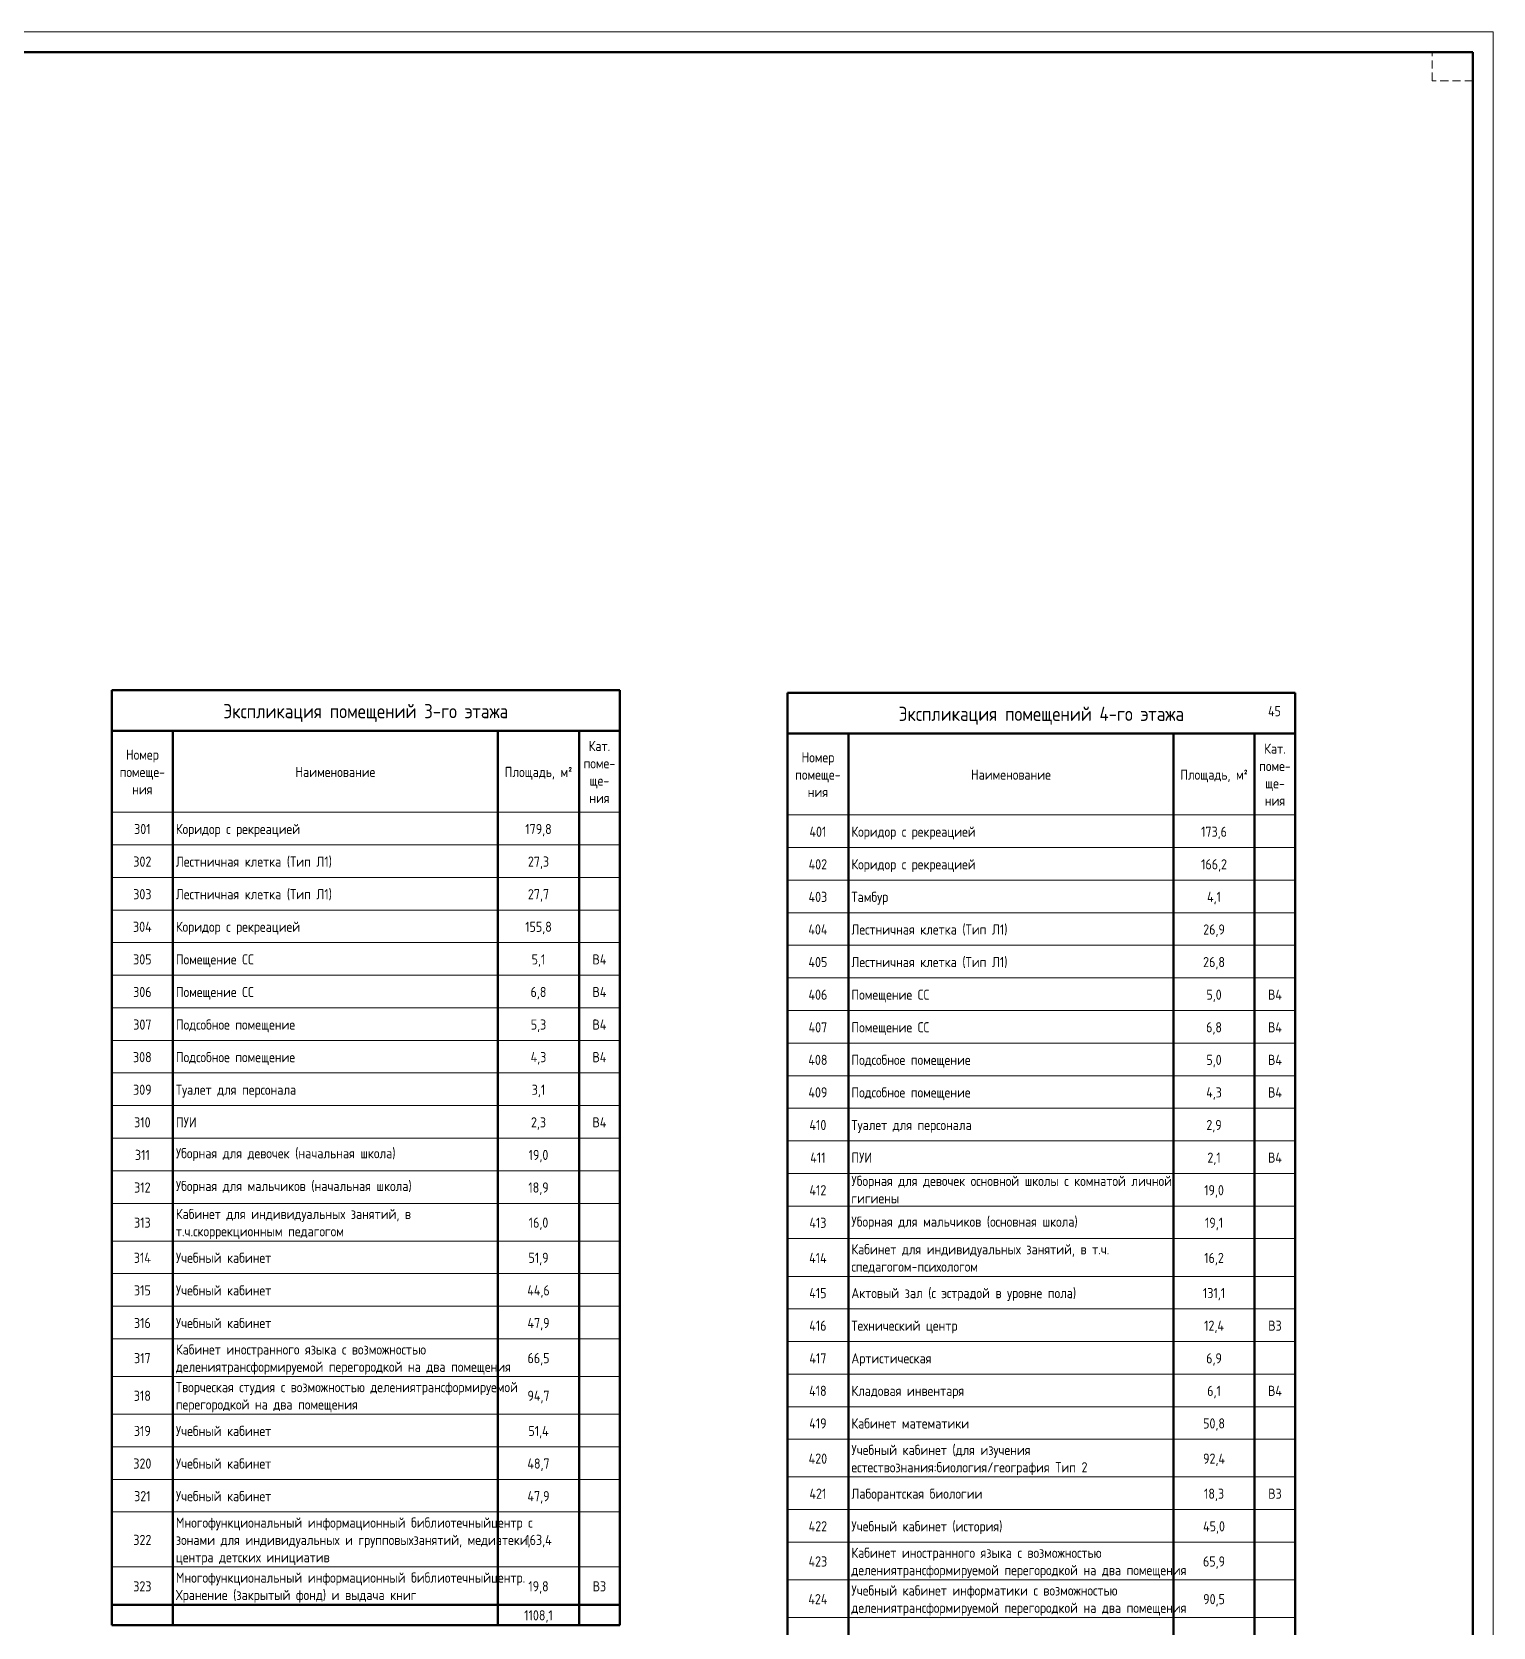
# Paper-space layout 'Лист1-Лист 22' of a CAD drawing. Header units: millimetres. Extents: x -841 to 0, y 0 to 594.
# Drawn here: x -359.6 to 0, y 201.5 to 594 of the extents above; entities that cross this region are included whole.
import ezdxf

# ---------------------------------------------------------------- set-up
doc = ezdxf.new("R2010")
doc.units = ezdxf.units.MM
doc.linetypes.add('ADSK_Штриховая_ш2 п1', pattern=[3, 2, -1])
doc.layers.add('Графика', color=7, linetype='Continuous', lineweight=20)
doc.layers.add('Основная надпись', color=7, linetype='Continuous', lineweight=30)
doc.layers.add('Линии', color=7, linetype='Continuous', lineweight=9, true_color=0x00a600)
doc.styles.add('GOST Common_10', font='GOST_Common.ttf', dxfattribs={"width": 0.9, "height": 2.5})
doc.styles.add('GOST Common_6', font='GOST_Common.ttf', dxfattribs={"width": 0.9, "height": 2.5})
doc.styles.add('GOST Common_9', font='GOST_Common.ttf', dxfattribs={"width": 0.9, "height": 3.5})

# ---------------------------------------------------------------- blocks, each defined once
blk = doc.blocks.new('ADSK_ОсновнаяНадпись_АК и Партнеры - Форма 3-3901144-План потолков 4-го этажа')
at = {"layer": 'Основная надпись', "lineweight": 20}
for p, q in [((-1033, 445.5), (-192, 445.5)), ((-192, 445.5), (-192, -148.5))]:
    blk.add_line(p, q, dxfattribs=at)
at = {"layer": 'Основная надпись', "lineweight": 50}
for p, q in [((-197, 440.5), (-1013, 440.5)), ((-197, -143.5), (-197, 440.5))]:
    blk.add_line(p, q, dxfattribs=at)
at = {"layer": 'Основная надпись', "linetype": 'ADSK_Штриховая_ш2 п1', "lineweight": 20}
for p, q in [((-207, 433.5), (-207, 440.5)), ((-197, 433.5), (-207, 433.5))]:
    blk.add_line(p, q, dxfattribs=at)

psp = doc.layouts.new('Лист1-Лист 22')

# ---------------------------------------------------------------- linework, layer by layer
at = {"layer": 'Линии', "color": 7, "lineweight": 50}
for p, q in [((-339.96, 432.05), (-339.96, 422.05)), ((-214.95, 432.05), (-339.96, 432.05)), ((-214.95, 422.05), (-214.95, 432.05)), ((-173.69, 431.39), (-173.69, 421.39)), ((-48.68, 431.39), (-173.69, 431.39)), ((-48.68, 421.39), (-48.68, 431.39)), ((-339.96, 422.05), (-339.96, 202.04)), ((-339.96, 422.05), (-214.95, 422.05)), ((-324.96, 422.05), (-324.96, 402.01)), ((-244.96, 422.05), (-244.96, 402.01)), ((-224.96, 422.05), (-224.96, 402.01)), ((-214.96, 422.05), (-214.96, 402.01)), ((-214.95, 422.05), (-214.95, 202.04)), ((-173.69, 421.39), (-173.69, 182.84)), ((-173.69, 421.39), (-48.68, 421.39)), ((-158.69, 421.39), (-158.69, 401.35)), ((-78.69, 421.39), (-78.69, 401.35)), ((-58.69, 421.39), (-58.69, 401.35)), ((-48.69, 421.39), (-48.69, 401.35)), ((-48.68, 421.39), (-48.68, 182.84)), ((-324.96, 402.01), (-324.96, 393.99)), ((-244.96, 402.01), (-244.96, 393.99)), ((-224.96, 402.01), (-224.96, 393.99)), ((-214.96, 402.01), (-214.96, 393.99)), ((-158.69, 401.35), (-158.69, 393.33)), ((-78.69, 401.35), (-78.69, 393.33)), ((-58.69, 401.35), (-58.69, 393.33)), ((-48.69, 401.35), (-48.69, 393.33)), ((-324.96, 393.99), (-324.96, 385.97)), ((-244.96, 393.99), (-244.96, 385.97)), ((-224.96, 393.99), (-224.96, 385.97)), ((-214.96, 393.99), (-214.96, 385.97)), ((-158.69, 393.33), (-158.69, 385.31)), ((-78.69, 393.33), (-78.69, 385.31)), ((-58.69, 393.33), (-58.69, 385.31)), ((-48.69, 393.33), (-48.69, 385.31)), ((-324.96, 385.97), (-324.96, 377.95)), ((-244.96, 385.97), (-244.96, 377.95)), ((-224.96, 385.97), (-224.96, 377.95)), ((-214.96, 385.97), (-214.96, 377.95)), ((-158.69, 385.31), (-158.69, 377.29)), ((-78.69, 385.31), (-78.69, 377.29)), ((-58.69, 385.31), (-58.69, 377.29)), ((-48.69, 385.31), (-48.69, 377.29)), ((-324.96, 377.95), (-324.96, 369.93)), ((-244.96, 377.95), (-244.96, 369.93)), ((-224.96, 377.95), (-224.96, 369.93)), ((-214.96, 377.95), (-214.96, 369.93)), ((-158.69, 377.29), (-158.69, 369.27)), ((-78.69, 377.29), (-78.69, 369.27)), ((-58.69, 377.29), (-58.69, 369.27)), ((-48.69, 377.29), (-48.69, 369.27)), ((-324.96, 369.93), (-324.96, 361.92)), ((-244.96, 369.93), (-244.96, 361.92)), ((-224.96, 369.93), (-224.96, 361.92)), ((-214.96, 369.93), (-214.96, 361.92)), ((-158.69, 369.27), (-158.69, 361.25)), ((-78.69, 369.27), (-78.69, 361.25)), ((-58.69, 369.27), (-58.69, 361.25)), ((-48.69, 369.27), (-48.69, 361.25)), ((-324.96, 361.92), (-324.96, 353.9)), ((-244.96, 361.92), (-244.96, 353.9)), ((-224.96, 361.92), (-224.96, 353.9)), ((-214.96, 361.92), (-214.96, 353.9)), ((-158.69, 361.25), (-158.69, 353.24)), ((-78.69, 361.25), (-78.69, 353.24)), ((-58.69, 361.25), (-58.69, 353.24)), ((-48.69, 361.25), (-48.69, 353.24)), ((-324.96, 353.9), (-324.96, 345.88)), ((-244.96, 353.9), (-244.96, 345.88)), ((-224.96, 353.9), (-224.96, 345.88)), ((-214.96, 353.9), (-214.96, 345.88)), ((-158.69, 353.24), (-158.69, 345.22)), ((-78.69, 353.24), (-78.69, 345.22)), ((-58.69, 353.24), (-58.69, 345.22)), ((-48.69, 353.24), (-48.69, 345.22)), ((-324.96, 345.88), (-324.96, 337.86)), ((-244.96, 345.88), (-244.96, 337.86)), ((-224.96, 345.88), (-224.96, 337.86)), ((-214.96, 345.88), (-214.96, 337.86)), ((-158.69, 345.22), (-158.69, 337.2)), ((-78.69, 345.22), (-78.69, 337.2)), ((-58.69, 345.22), (-58.69, 337.2)), ((-48.69, 345.22), (-48.69, 337.2)), ((-324.96, 337.86), (-324.96, 329.84)), ((-244.96, 337.86), (-244.96, 329.84)), ((-224.96, 337.86), (-224.96, 329.84)), ((-214.96, 337.86), (-214.96, 329.84)), ((-158.69, 337.2), (-158.69, 329.18)), ((-78.69, 337.2), (-78.69, 329.18)), ((-58.69, 337.2), (-58.69, 329.18)), ((-48.69, 337.2), (-48.69, 329.18)), ((-324.96, 329.84), (-324.96, 321.82)), ((-244.96, 329.84), (-244.96, 321.82)), ((-224.96, 329.84), (-224.96, 321.82)), ((-214.96, 329.84), (-214.96, 321.82)), ((-158.69, 329.18), (-158.69, 321.16)), ((-78.69, 329.18), (-78.69, 321.16)), ((-58.69, 329.18), (-58.69, 321.16)), ((-48.69, 329.18), (-48.69, 321.16)), ((-324.96, 321.82), (-324.96, 313.8)), ((-244.96, 321.82), (-244.96, 313.8)), ((-224.96, 321.82), (-224.96, 313.8)), ((-214.96, 321.82), (-214.96, 313.8)), ((-158.69, 321.16), (-158.69, 313.14)), ((-78.69, 321.16), (-78.69, 313.14)), ((-58.69, 321.16), (-58.69, 313.14)), ((-48.69, 321.16), (-48.69, 313.14)), ((-324.96, 313.8), (-324.96, 305.79)), ((-244.96, 313.8), (-244.96, 305.79)), ((-224.96, 313.8), (-224.96, 305.79)), ((-214.96, 313.8), (-214.96, 305.79)), ((-158.69, 313.14), (-158.69, 305.13)), ((-78.69, 313.14), (-78.69, 305.13)), ((-58.69, 313.14), (-58.69, 305.13)), ((-48.69, 313.14), (-48.69, 305.13)), ((-324.96, 305.79), (-324.96, 296.51)), ((-244.96, 305.79), (-244.96, 296.51)), ((-224.96, 305.79), (-224.96, 296.51)), ((-214.96, 305.79), (-214.96, 296.51)), ((-158.69, 305.13), (-158.69, 297.11)), ((-78.69, 305.13), (-78.69, 297.11)), ((-58.69, 305.13), (-58.69, 297.11)), ((-48.69, 305.13), (-48.69, 297.11)), ((-324.96, 296.51), (-324.96, 288.5)), ((-244.96, 296.51), (-244.96, 288.5)), ((-224.96, 296.51), (-224.96, 288.5)), ((-214.96, 296.51), (-214.96, 288.5)), ((-158.69, 297.11), (-158.69, 287.83)), ((-78.69, 297.11), (-78.69, 287.83)), ((-58.69, 297.11), (-58.69, 287.83)), ((-48.69, 297.11), (-48.69, 287.83)), ((-324.96, 288.5), (-324.96, 280.48)), ((-244.96, 288.5), (-244.96, 280.48)), ((-224.96, 288.5), (-224.96, 280.48)), ((-214.96, 288.5), (-214.96, 280.48)), ((-158.69, 287.83), (-158.69, 279.82)), ((-78.69, 287.83), (-78.69, 279.82)), ((-58.69, 287.83), (-58.69, 279.82)), ((-48.69, 287.83), (-48.69, 279.82)), ((-324.96, 280.48), (-324.96, 272.46)), ((-244.96, 280.48), (-244.96, 272.46)), ((-224.96, 280.48), (-224.96, 272.46)), ((-214.96, 280.48), (-214.96, 272.46)), ((-158.69, 279.82), (-158.69, 271.8)), ((-78.69, 279.82), (-78.69, 271.8)), ((-58.69, 279.82), (-58.69, 271.8)), ((-48.69, 279.82), (-48.69, 271.8)), ((-324.96, 272.46), (-324.96, 263.19)), ((-244.96, 272.46), (-244.96, 263.19)), ((-224.96, 272.46), (-224.96, 263.19)), ((-214.96, 272.46), (-214.96, 263.19)), ((-158.69, 271.8), (-158.69, 263.78)), ((-78.69, 271.8), (-78.69, 263.78)), ((-58.69, 271.8), (-58.69, 263.78)), ((-48.69, 271.8), (-48.69, 263.78)), ((-324.96, 263.19), (-324.96, 253.91)), ((-244.96, 263.19), (-244.96, 253.91)), ((-224.96, 263.19), (-224.96, 253.91)), ((-214.96, 263.19), (-214.96, 253.91)), ((-158.69, 263.78), (-158.69, 255.76)), ((-78.69, 263.78), (-78.69, 255.76)), ((-58.69, 263.78), (-58.69, 255.76)), ((-48.69, 263.78), (-48.69, 255.76)), ((-158.69, 255.76), (-158.69, 247.74)), ((-78.69, 255.76), (-78.69, 247.74)), ((-58.69, 255.76), (-58.69, 247.74)), ((-48.69, 255.76), (-48.69, 247.74)), ((-324.96, 253.91), (-324.96, 245.89)), ((-244.96, 253.91), (-244.96, 245.89)), ((-224.96, 253.91), (-224.96, 245.89)), ((-214.96, 253.91), (-214.96, 245.89)), ((-158.69, 247.74), (-158.69, 238.47)), ((-78.69, 247.74), (-78.69, 238.47)), ((-58.69, 247.74), (-58.69, 238.47)), ((-48.69, 247.74), (-48.69, 238.47)), ((-324.96, 245.89), (-324.96, 237.88)), ((-244.96, 245.89), (-244.96, 237.88)), ((-224.96, 245.89), (-224.96, 237.88)), ((-214.96, 245.89), (-214.96, 237.88)), ((-324.96, 237.88), (-324.96, 229.86)), ((-244.96, 237.88), (-244.96, 229.86)), ((-224.96, 237.88), (-224.96, 229.86)), ((-214.96, 237.88), (-214.96, 229.86)), ((-158.69, 238.47), (-158.69, 230.45)), ((-78.69, 238.47), (-78.69, 230.45)), ((-58.69, 238.47), (-58.69, 230.45)), ((-48.69, 238.47), (-48.69, 230.45)), ((-324.96, 229.86), (-324.96, 216.32)), ((-244.96, 229.86), (-244.96, 216.32)), ((-224.96, 229.86), (-224.96, 216.32)), ((-214.96, 229.86), (-214.96, 216.32)), ((-158.69, 230.45), (-158.69, 222.43)), ((-78.69, 230.45), (-78.69, 222.43)), ((-58.69, 230.45), (-58.69, 222.43)), ((-48.69, 230.45), (-48.69, 222.43)), ((-158.69, 222.43), (-158.69, 213.16)), ((-78.69, 222.43), (-78.69, 213.16)), ((-58.69, 222.43), (-58.69, 213.16)), ((-48.69, 222.43), (-48.69, 213.16)), ((-324.96, 216.32), (-324.96, 207.05)), ((-244.96, 216.32), (-244.96, 207.05)), ((-224.96, 216.32), (-224.96, 207.05)), ((-214.96, 216.32), (-214.96, 207.05)), ((-158.69, 213.16), (-158.69, 203.89)), ((-78.69, 213.16), (-78.69, 203.89)), ((-58.69, 213.16), (-58.69, 203.89)), ((-48.69, 213.16), (-48.69, 203.89)), ((-324.96, 207.05), (-339.96, 207.05)), ((-244.96, 207.05), (-324.96, 207.05)), ((-324.96, 207.05), (-324.96, 202.04)), ((-224.96, 207.05), (-244.96, 207.05)), ((-244.96, 207.05), (-244.96, 202.04)), ((-214.96, 207.05), (-224.96, 207.05)), ((-224.96, 207.05), (-224.96, 202.04)), ((-214.96, 207.05), (-214.96, 202.04)), ((-214.95, 202.04), (-339.96, 202.04)), ((-158.69, 203.89), (-158.69, 195.87)), ((-78.69, 203.89), (-78.69, 195.87)), ((-58.69, 203.89), (-58.69, 195.87)), ((-48.69, 203.89), (-48.69, 195.87))]:
    psp.add_line(p, q, dxfattribs=at)
at = {"layer": 'Линии', "color": 7, "lineweight": 20}
for p, q in [((-324.96, 402.01), (-339.96, 402.01)), ((-244.96, 402.01), (-324.96, 402.01)), ((-224.96, 402.01), (-244.96, 402.01)), ((-214.96, 402.01), (-224.96, 402.01)), ((-158.69, 401.35), (-173.69, 401.35)), ((-78.69, 401.35), (-158.69, 401.35)), ((-58.69, 401.35), (-78.69, 401.35)), ((-48.69, 401.35), (-58.69, 401.35)), ((-324.96, 393.99), (-339.96, 393.99)), ((-244.96, 393.99), (-324.96, 393.99)), ((-224.96, 393.99), (-244.96, 393.99)), ((-214.96, 393.99), (-224.96, 393.99)), ((-158.69, 393.33), (-173.69, 393.33)), ((-78.69, 393.33), (-158.69, 393.33)), ((-58.69, 393.33), (-78.69, 393.33)), ((-48.69, 393.33), (-58.69, 393.33)), ((-324.96, 385.97), (-339.96, 385.97)), ((-244.96, 385.97), (-324.96, 385.97)), ((-224.96, 385.97), (-244.96, 385.97)), ((-214.96, 385.97), (-224.96, 385.97)), ((-158.69, 385.31), (-173.69, 385.31)), ((-78.69, 385.31), (-158.69, 385.31)), ((-58.69, 385.31), (-78.69, 385.31)), ((-48.69, 385.31), (-58.69, 385.31)), ((-324.96, 377.95), (-339.96, 377.95)), ((-244.96, 377.95), (-324.96, 377.95)), ((-224.96, 377.95), (-244.96, 377.95)), ((-214.96, 377.95), (-224.96, 377.95)), ((-158.69, 377.29), (-173.69, 377.29)), ((-78.69, 377.29), (-158.69, 377.29)), ((-58.69, 377.29), (-78.69, 377.29)), ((-48.69, 377.29), (-58.69, 377.29)), ((-324.96, 369.93), (-339.96, 369.93)), ((-244.96, 369.93), (-324.96, 369.93)), ((-224.96, 369.93), (-244.96, 369.93)), ((-214.96, 369.93), (-224.96, 369.93)), ((-158.69, 369.27), (-173.69, 369.27)), ((-78.69, 369.27), (-158.69, 369.27)), ((-58.69, 369.27), (-78.69, 369.27)), ((-48.69, 369.27), (-58.69, 369.27)), ((-324.96, 361.92), (-339.96, 361.92)), ((-244.96, 361.92), (-324.96, 361.92)), ((-224.96, 361.92), (-244.96, 361.92)), ((-214.96, 361.92), (-224.96, 361.92)), ((-158.69, 361.25), (-173.69, 361.25)), ((-78.69, 361.25), (-158.69, 361.25)), ((-58.69, 361.25), (-78.69, 361.25)), ((-48.69, 361.25), (-58.69, 361.25)), ((-324.96, 353.9), (-339.96, 353.9)), ((-244.96, 353.9), (-324.96, 353.9)), ((-224.96, 353.9), (-244.96, 353.9)), ((-214.96, 353.9), (-224.96, 353.9)), ((-158.69, 353.24), (-173.69, 353.24)), ((-78.69, 353.24), (-158.69, 353.24)), ((-58.69, 353.24), (-78.69, 353.24)), ((-48.69, 353.24), (-58.69, 353.24)), ((-324.96, 345.88), (-339.96, 345.88)), ((-244.96, 345.88), (-324.96, 345.88)), ((-224.96, 345.88), (-244.96, 345.88)), ((-214.96, 345.88), (-224.96, 345.88)), ((-158.69, 345.22), (-173.69, 345.22)), ((-78.69, 345.22), (-158.69, 345.22)), ((-58.69, 345.22), (-78.69, 345.22)), ((-48.69, 345.22), (-58.69, 345.22)), ((-324.96, 337.86), (-339.96, 337.86)), ((-244.96, 337.86), (-324.96, 337.86)), ((-224.96, 337.86), (-244.96, 337.86)), ((-214.96, 337.86), (-224.96, 337.86)), ((-158.69, 337.2), (-173.69, 337.2)), ((-78.69, 337.2), (-158.69, 337.2)), ((-58.69, 337.2), (-78.69, 337.2)), ((-48.69, 337.2), (-58.69, 337.2)), ((-324.96, 329.84), (-339.96, 329.84)), ((-244.96, 329.84), (-324.96, 329.84)), ((-224.96, 329.84), (-244.96, 329.84)), ((-214.96, 329.84), (-224.96, 329.84)), ((-158.69, 329.18), (-173.69, 329.18)), ((-78.69, 329.18), (-158.69, 329.18)), ((-58.69, 329.18), (-78.69, 329.18)), ((-48.69, 329.18), (-58.69, 329.18)), ((-324.96, 321.82), (-339.96, 321.82)), ((-244.96, 321.82), (-324.96, 321.82)), ((-224.96, 321.82), (-244.96, 321.82)), ((-214.96, 321.82), (-224.96, 321.82)), ((-158.69, 321.16), (-173.69, 321.16)), ((-78.69, 321.16), (-158.69, 321.16)), ((-58.69, 321.16), (-78.69, 321.16)), ((-48.69, 321.16), (-58.69, 321.16)), ((-324.96, 313.8), (-339.96, 313.8)), ((-244.96, 313.8), (-324.96, 313.8)), ((-224.96, 313.8), (-244.96, 313.8)), ((-214.96, 313.8), (-224.96, 313.8)), ((-158.69, 313.14), (-173.69, 313.14)), ((-78.69, 313.14), (-158.69, 313.14)), ((-58.69, 313.14), (-78.69, 313.14)), ((-48.69, 313.14), (-58.69, 313.14)), ((-324.96, 305.79), (-339.96, 305.79)), ((-244.96, 305.79), (-324.96, 305.79)), ((-224.96, 305.79), (-244.96, 305.79)), ((-214.96, 305.79), (-224.96, 305.79)), ((-158.69, 305.13), (-173.69, 305.13)), ((-78.69, 305.13), (-158.69, 305.13)), ((-58.69, 305.13), (-78.69, 305.13)), ((-48.69, 305.13), (-58.69, 305.13)), ((-324.96, 296.51), (-339.96, 296.51)), ((-244.96, 296.51), (-324.96, 296.51)), ((-224.96, 296.51), (-244.96, 296.51)), ((-214.96, 296.51), (-224.96, 296.51)), ((-158.69, 297.11), (-173.69, 297.11)), ((-78.69, 297.11), (-158.69, 297.11)), ((-58.69, 297.11), (-78.69, 297.11)), ((-48.69, 297.11), (-58.69, 297.11)), ((-324.96, 288.5), (-339.96, 288.5)), ((-244.96, 288.5), (-324.96, 288.5)), ((-224.96, 288.5), (-244.96, 288.5)), ((-214.96, 288.5), (-224.96, 288.5)), ((-158.69, 287.83), (-173.69, 287.83)), ((-78.69, 287.83), (-158.69, 287.83)), ((-58.69, 287.83), (-78.69, 287.83)), ((-48.69, 287.83), (-58.69, 287.83)), ((-324.96, 280.48), (-339.96, 280.48)), ((-244.96, 280.48), (-324.96, 280.48)), ((-224.96, 280.48), (-244.96, 280.48)), ((-214.96, 280.48), (-224.96, 280.48)), ((-158.69, 279.82), (-173.69, 279.82)), ((-78.69, 279.82), (-158.69, 279.82)), ((-58.69, 279.82), (-78.69, 279.82)), ((-48.69, 279.82), (-58.69, 279.82)), ((-324.96, 272.46), (-339.96, 272.46)), ((-244.96, 272.46), (-324.96, 272.46)), ((-224.96, 272.46), (-244.96, 272.46)), ((-214.96, 272.46), (-224.96, 272.46)), ((-158.69, 271.8), (-173.69, 271.8)), ((-78.69, 271.8), (-158.69, 271.8)), ((-58.69, 271.8), (-78.69, 271.8)), ((-48.69, 271.8), (-58.69, 271.8)), ((-324.96, 263.19), (-339.96, 263.19)), ((-244.96, 263.19), (-324.96, 263.19)), ((-224.96, 263.19), (-244.96, 263.19)), ((-214.96, 263.19), (-224.96, 263.19)), ((-158.69, 263.78), (-173.69, 263.78)), ((-78.69, 263.78), (-158.69, 263.78)), ((-58.69, 263.78), (-78.69, 263.78)), ((-48.69, 263.78), (-58.69, 263.78)), ((-158.69, 255.76), (-173.69, 255.76)), ((-78.69, 255.76), (-158.69, 255.76)), ((-58.69, 255.76), (-78.69, 255.76)), ((-48.69, 255.76), (-58.69, 255.76)), ((-324.96, 253.91), (-339.96, 253.91)), ((-244.96, 253.91), (-324.96, 253.91)), ((-224.96, 253.91), (-244.96, 253.91)), ((-214.96, 253.91), (-224.96, 253.91)), ((-158.69, 247.74), (-173.69, 247.74)), ((-78.69, 247.74), (-158.69, 247.74)), ((-58.69, 247.74), (-78.69, 247.74)), ((-48.69, 247.74), (-58.69, 247.74)), ((-324.96, 245.89), (-339.96, 245.89)), ((-244.96, 245.89), (-324.96, 245.89)), ((-224.96, 245.89), (-244.96, 245.89)), ((-214.96, 245.89), (-224.96, 245.89)), ((-324.96, 237.88), (-339.96, 237.88)), ((-244.96, 237.88), (-324.96, 237.88)), ((-224.96, 237.88), (-244.96, 237.88)), ((-214.96, 237.88), (-224.96, 237.88)), ((-158.69, 238.47), (-173.69, 238.47)), ((-78.69, 238.47), (-158.69, 238.47)), ((-58.69, 238.47), (-78.69, 238.47)), ((-48.69, 238.47), (-58.69, 238.47)), ((-324.96, 229.86), (-339.96, 229.86)), ((-244.96, 229.86), (-324.96, 229.86)), ((-224.96, 229.86), (-244.96, 229.86)), ((-214.96, 229.86), (-224.96, 229.86)), ((-158.69, 230.45), (-173.69, 230.45)), ((-78.69, 230.45), (-158.69, 230.45)), ((-58.69, 230.45), (-78.69, 230.45)), ((-48.69, 230.45), (-58.69, 230.45)), ((-158.69, 222.43), (-173.69, 222.43)), ((-78.69, 222.43), (-158.69, 222.43)), ((-58.69, 222.43), (-78.69, 222.43)), ((-48.69, 222.43), (-58.69, 222.43)), ((-324.96, 216.32), (-339.96, 216.32)), ((-244.96, 216.32), (-324.96, 216.32)), ((-224.96, 216.32), (-244.96, 216.32)), ((-214.96, 216.32), (-224.96, 216.32)), ((-158.69, 213.16), (-173.69, 213.16)), ((-78.69, 213.16), (-158.69, 213.16)), ((-58.69, 213.16), (-78.69, 213.16)), ((-48.69, 213.16), (-58.69, 213.16)), ((-158.69, 203.89), (-173.69, 203.89)), ((-78.69, 203.89), (-158.69, 203.89)), ((-58.69, 203.89), (-78.69, 203.89)), ((-48.69, 203.89), (-58.69, 203.89))]:
    psp.add_line(p, q, dxfattribs=at)

# ---------------------------------------------------------------- block references
at = {"layer": 'Основная надпись', "lineweight": 9}
psp.add_blockref('ADSK_ОсновнаяНадпись_АК и Партнеры - Форма 3-3901144-План потолков 4-го этажа', (192, 148.5), dxfattribs=at)

# ---------------------------------------------------------------- texts
at = {"layer": 'Графика', "line_spacing_factor": 1.022761}
for s, insert, char_height, width, attachment_point, style in [('Экспликация помещений 3-го этажа', (-277.46, 428.64), 3.5, 84.4711, 2, 'GOST Common_9'), ('Экспликация помещений 4-го этажа', (-111.18, 427.98), 3.5, 84.8513, 2, 'GOST Common_9'), ('Номер помеще- ния', (-332.46, 417.43), 2.5, 14.1803, 2, 'GOST Common_10'), ('Кат. поме- ще- ния', (-219.96, 419.56), 2.5, 9.6245, 2, 'GOST Common_10'), ('Номер\\Pпомеще-\\Pния', (-166.19, 416.77), 2.5, 14.1803, 2, 'GOST Common_10'), ('Кат.\\Pпоме-\\Pще-\\Pния', (-53.69, 418.9), 2.5, 9.6245, 2, 'GOST Common_10'), ('Наименование', (-284.96, 413.17), 2.5, 23.5332, 2, 'GOST Common_10'), ('Площадь, м\\fGOST Common|b0|i0|c238|p34|;\\W.9;²', (-234.96, 413.17), 2.5, 20.0937, 2, 'GOST Common_10'), ('Наименование', (-118.69, 412.51), 2.5, 23.5332, 2, 'GOST Common_10'), ('Площадь, м\\fGOST Common|b0|i0|c238|p34|;\\W.9;²', (-68.69, 412.51), 2.5, 20.0937, 2, 'GOST Common_10'), ('301', (-332.46, 399.13), 2.5, 5.0989, 2, 'GOST Common_10'), ('Коридор с рекреацией', (-324.21, 399.13), 2.5, 36.1144, 1, 'GOST Common_10'), ('179,8', (-234.96, 399.13), 2.5, 7.9047, 2, 'GOST Common_10'), ('401', (-166.19, 398.47), 2.5, 5.3704, 2, 'GOST Common_10'), ('Коридор с рекреацией', (-157.94, 398.47), 2.5, 36.1144, 1, 'GOST Common_10'), ('173,6', (-68.69, 398.47), 2.5, 7.9047, 2, 'GOST Common_10'), ('302', (-332.46, 391.12), 2.5, 5.6118, 2, 'GOST Common_10'), ('Лестничная клетка (Тип Л1)', (-324.21, 391.12), 2.5, 45.9501, 1, 'GOST Common_10'), ('27,3', (-234.96, 391.12), 2.5, 6.5471, 2, 'GOST Common_10'), ('402', (-166.19, 390.45), 2.5, 5.8833, 2, 'GOST Common_10'), ('Коридор с рекреацией', (-157.94, 390.45), 2.5, 36.1144, 1, 'GOST Common_10'), ('166,2', (-68.69, 390.45), 2.5, 7.9047, 2, 'GOST Common_10'), ('303', (-332.46, 383.1), 2.5, 5.6118, 2, 'GOST Common_10'), ('Лестничная клетка (Тип Л1)', (-324.21, 383.1), 2.5, 45.9501, 1, 'GOST Common_10'), ('27,7', (-234.96, 383.1), 2.5, 6.5471, 2, 'GOST Common_10'), ('403', (-166.19, 382.44), 2.5, 5.8833, 2, 'GOST Common_10'), ('Тамбур', (-157.94, 382.44), 2.5, 12.0381, 1, 'GOST Common_10'), ('4,1', (-68.69, 382.44), 2.5, 4.4351, 2, 'GOST Common_10'), ('304', (-332.46, 375.08), 2.5, 5.8833, 2, 'GOST Common_10'), ('Коридор с рекреацией', (-324.21, 375.08), 2.5, 36.1144, 1, 'GOST Common_10'), ('155,8', (-234.96, 375.08), 2.5, 7.9047, 2, 'GOST Common_10'), ('404', (-166.19, 374.42), 2.5, 6.1548, 2, 'GOST Common_10'), ('Лестничная клетка (Тип Л1)', (-157.94, 374.42), 2.5, 45.9501, 1, 'GOST Common_10'), ('26,9', (-68.69, 374.42), 2.5, 6.5471, 2, 'GOST Common_10'), ('305', (-332.46, 367.06), 2.5, 5.6118, 2, 'GOST Common_10'), ('Помещение СС', (-324.21, 367.06), 2.5, 22.8694, 1, 'GOST Common_10'), ('5,1', (-234.96, 367.06), 2.5, 4.1636, 2, 'GOST Common_10'), ('В4', (-219.96, 367.06), 2.5, 4.2842, 2, 'GOST Common_10'), ('405', (-166.19, 366.4), 2.5, 5.8833, 2, 'GOST Common_10'), ('Лестничная клетка (Тип Л1)', (-157.94, 366.4), 2.5, 45.9501, 1, 'GOST Common_10'), ('26,8', (-68.69, 366.4), 2.5, 6.5471, 2, 'GOST Common_10'), ('306', (-332.46, 359.04), 2.5, 5.6118, 2, 'GOST Common_10'), ('Помещение СС', (-324.21, 359.04), 2.5, 22.8694, 1, 'GOST Common_10'), ('6,8', (-234.96, 359.04), 2.5, 4.6765, 2, 'GOST Common_10'), ('В4', (-219.96, 359.04), 2.5, 4.2842, 2, 'GOST Common_10'), ('406', (-166.19, 358.38), 2.5, 5.8833, 2, 'GOST Common_10'), ('Помещение СС', (-157.94, 358.38), 2.5, 22.8694, 1, 'GOST Common_10'), ('5,0', (-68.69, 358.38), 2.5, 4.6765, 2, 'GOST Common_10'), ('В4', (-53.69, 358.38), 2.5, 4.2842, 2, 'GOST Common_10'), ('307', (-332.46, 351.02), 2.5, 5.6118, 2, 'GOST Common_10'), ('Подсобное помещение', (-324.21, 351.02), 2.5, 35.7222, 1, 'GOST Common_10'), ('5,3', (-234.96, 351.02), 2.5, 4.6765, 2, 'GOST Common_10'), ('В4', (-219.96, 351.02), 2.5, 4.2842, 2, 'GOST Common_10'), ('407', (-166.19, 350.36), 2.5, 5.8833, 2, 'GOST Common_10'), ('Помещение СС', (-157.94, 350.36), 2.5, 22.8694, 1, 'GOST Common_10'), ('6,8', (-68.69, 350.36), 2.5, 4.6765, 2, 'GOST Common_10'), ('В4', (-53.69, 350.36), 2.5, 4.2842, 2, 'GOST Common_10'), ('308', (-332.46, 343.01), 2.5, 5.6118, 2, 'GOST Common_10'), ('Подсобное помещение', (-324.21, 343.01), 2.5, 35.7222, 1, 'GOST Common_10'), ('4,3', (-234.96, 343.01), 2.5, 4.948, 2, 'GOST Common_10'), ('В4', (-219.96, 343.01), 2.5, 4.2842, 2, 'GOST Common_10'), ('408', (-166.19, 342.34), 2.5, 5.8833, 2, 'GOST Common_10'), ('Подсобное помещение', (-157.94, 342.34), 2.5, 35.7222, 1, 'GOST Common_10'), ('5,0', (-68.69, 342.34), 2.5, 4.6765, 2, 'GOST Common_10'), ('В4', (-53.69, 342.34), 2.5, 4.2842, 2, 'GOST Common_10'), ('309', (-332.46, 334.99), 2.5, 5.6118, 2, 'GOST Common_10'), ('Туалет для персонала', (-324.21, 334.99), 2.5, 36.929, 1, 'GOST Common_10'), ('3,1', (-234.96, 334.99), 2.5, 4.1636, 2, 'GOST Common_10'), ('409', (-166.19, 334.33), 2.5, 5.8833, 2, 'GOST Common_10'), ('Подсобное помещение', (-157.94, 334.33), 2.5, 35.7222, 1, 'GOST Common_10'), ('4,3', (-68.69, 334.33), 2.5, 4.948, 2, 'GOST Common_10'), ('В4', (-53.69, 334.33), 2.5, 4.2842, 2, 'GOST Common_10'), ('310', (-332.46, 326.97), 2.5, 5.0989, 2, 'GOST Common_10'), ('ПУИ', (-324.21, 326.97), 2.5, 6.4264, 1, 'GOST Common_10'), ('2,3', (-234.96, 326.97), 2.5, 4.6765, 2, 'GOST Common_10'), ('В4', (-219.96, 326.97), 2.5, 4.2842, 2, 'GOST Common_10'), ('410', (-166.19, 326.31), 2.5, 5.3704, 2, 'GOST Common_10'), ('Туалет для персонала', (-157.94, 326.31), 2.5, 36.929, 1, 'GOST Common_10'), ('2,9', (-68.69, 326.31), 2.5, 4.6765, 2, 'GOST Common_10'), ('311', (-332.46, 318.95), 2.5, 4.586, 2, 'GOST Common_10'), ('Уборная для девочек (начальная школа)', (-324.21, 319.37), 2.5, 62.7704, 1, 'GOST Common_10'), ('19,0', (-234.96, 318.95), 2.5, 6.0341, 2, 'GOST Common_10'), ('411', (-166.19, 318.29), 2.5, 4.8575, 2, 'GOST Common_10'), ('ПУИ', (-157.94, 318.29), 2.5, 6.4264, 1, 'GOST Common_10'), ('2,1', (-68.69, 318.29), 2.5, 4.1636, 2, 'GOST Common_10'), ('В4', (-53.69, 318.29), 2.5, 4.2842, 2, 'GOST Common_10'), ('312', (-332.46, 310.93), 2.5, 5.0989, 2, 'GOST Common_10'), ('Уборная для мальчиков (начальная школа)', (-324.21, 311.3), 2.5, 64.2266, 1, 'GOST Common_10'), ('18,9', (-234.96, 310.93), 2.5, 6.0341, 2, 'GOST Common_10'), ('412', (-166.19, 310.27), 2.5, 5.3704, 2, 'GOST Common_10'), ('Уборная для девочек основной школы с комнатой личной гигиены', (-157.94, 312.55), 2.5, 79.3248, 1, 'GOST Common_10'), ('19,0', (-68.69, 310.27), 2.5, 6.0341, 2, 'GOST Common_10'), ('313', (-332.46, 302.29), 2.5, 5.0989, 2, 'GOST Common_10'), ('Кабинет для индивидуальных занятий, в т.ч.скоррекционным педагогом', (-324.21, 304.42), 2.5, 75.3364, 1, 'GOST Common_10'), ('16,0', (-234.96, 302.29), 2.5, 6.0341, 2, 'GOST Common_10'), ('413', (-166.19, 302.25), 2.5, 5.3704, 2, 'GOST Common_10'), ('Уборная для мальчиков (основная школа)', (-157.94, 302.53), 2.5, 64.4904, 1, 'GOST Common_10'), ('19,1', (-68.69, 302.25), 2.5, 5.5212, 2, 'GOST Common_10'), ('Кабинет для индивидуальных занятий, в т.ч. спедагогом-психологом', (-157.94, 295.74), 2.5, 76.2717, 1, 'GOST Common_10'), ('314', (-332.46, 293.64), 2.5, 5.3704, 2, 'GOST Common_10'), ('Учебный кабинет', (-324.21, 293.64), 2.5, 28.4812, 1, 'GOST Common_10'), ('51,9', (-234.96, 293.64), 2.5, 6.0341, 2, 'GOST Common_10'), ('414', (-166.19, 293.61), 2.5, 5.6419, 2, 'GOST Common_10'), ('16,2', (-68.69, 293.61), 2.5, 6.0341, 2, 'GOST Common_10'), ('315', (-332.46, 285.62), 2.5, 5.0989, 2, 'GOST Common_10'), ('Учебный кабинет', (-324.21, 285.62), 2.5, 28.4812, 1, 'GOST Common_10'), ('44,6', (-234.96, 285.62), 2.5, 7.0901, 2, 'GOST Common_10'), ('415', (-166.19, 284.96), 2.5, 5.3704, 2, 'GOST Common_10'), ('Актовый зал (с эстрадой в уровне пола)', (-157.94, 284.96), 2.5, 66.0136, 1, 'GOST Common_10'), ('131,1', (-68.69, 284.96), 2.5, 6.8789, 2, 'GOST Common_10'), ('316', (-332.46, 277.6), 2.5, 5.0989, 2, 'GOST Common_10'), ('Учебный кабинет', (-324.21, 277.6), 2.5, 28.4812, 1, 'GOST Common_10'), ('47,9', (-234.96, 277.6), 2.5, 6.8186, 2, 'GOST Common_10'), ('416', (-166.19, 276.94), 2.5, 5.3704, 2, 'GOST Common_10'), ('Технический центр', (-157.94, 276.94), 2.5, 31.7095, 1, 'GOST Common_10'), ('12,4', (-68.69, 276.94), 2.5, 6.3057, 2, 'GOST Common_10'), ('В3', (-53.69, 276.94), 2.5, 4.0127, 2, 'GOST Common_10'), ('Кабинет иностранного языка с возможностью делениятрансформируемой перегородкой на два помещения', (-324.21, 271.09), 2.5, 90.2407, 1, 'GOST Common_10'), ('317', (-332.46, 268.96), 2.5, 5.0989, 2, 'GOST Common_10'), ('66,5', (-234.96, 268.96), 2.5, 6.5471, 2, 'GOST Common_10'), ('417', (-166.19, 268.92), 2.5, 5.3704, 2, 'GOST Common_10'), ('Артистическая', (-157.94, 268.92), 2.5, 25.7356, 1, 'GOST Common_10'), ('6,9', (-68.69, 268.92), 2.5, 4.6765, 2, 'GOST Common_10'), ('318', (-332.46, 259.69), 2.5, 5.0989, 2, 'GOST Common_10'), ('Творческая студия с возможностью делениятрансформируемой перегородкой на два помещения', (-324.21, 261.82), 2.5, 85.5944, 1, 'GOST Common_10'), ('94,7', (-234.96, 259.69), 2.5, 6.8186, 2, 'GOST Common_10'), ('418', (-166.19, 260.91), 2.5, 5.3704, 2, 'GOST Common_10'), ('Кладовая инвентаря', (-157.94, 260.91), 2.5, 34.3645, 1, 'GOST Common_10'), ('6,1', (-68.69, 260.91), 2.5, 4.1636, 2, 'GOST Common_10'), ('В4', (-53.69, 260.91), 2.5, 4.2842, 2, 'GOST Common_10'), ('419', (-166.19, 252.89), 2.5, 5.3704, 2, 'GOST Common_10'), ('Кабинет математики', (-157.94, 252.89), 2.5, 35.9937, 1, 'GOST Common_10'), ('50,8', (-68.69, 252.89), 2.5, 6.5471, 2, 'GOST Common_10'), ('319', (-332.46, 251.04), 2.5, 5.0989, 2, 'GOST Common_10'), ('Учебный кабинет', (-324.21, 251.04), 2.5, 28.4812, 1, 'GOST Common_10'), ('51,4', (-234.96, 251.04), 2.5, 6.3057, 2, 'GOST Common_10'), ('420', (-166.19, 244.24), 2.5, 5.8833, 2, 'GOST Common_10'), ('Учебный кабинет (для изучения естествознания:биология/география Тип 2', (-157.94, 246.37), 2.5, 80.5861, 1, 'GOST Common_10'), ('92,4', (-68.69, 244.24), 2.5, 6.8186, 2, 'GOST Common_10'), ('320', (-332.46, 243.02), 2.5, 5.6118, 2, 'GOST Common_10'), ('Учебный кабинет', (-324.21, 243.02), 2.5, 28.4812, 1, 'GOST Common_10'), ('48,7', (-234.96, 243.02), 2.5, 6.8186, 2, 'GOST Common_10'), ('421', (-166.19, 235.6), 2.5, 5.3704, 2, 'GOST Common_10'), ('Лаборантская биологии', (-157.94, 235.6), 2.5, 39.7349, 1, 'GOST Common_10'), ('18,3', (-68.69, 235.6), 2.5, 6.0341, 2, 'GOST Common_10'), ('В3', (-53.69, 235.6), 2.5, 4.0127, 2, 'GOST Common_10'), ('321', (-332.46, 235), 2.5, 5.0989, 2, 'GOST Common_10'), ('Учебный кабинет', (-324.21, 235), 2.5, 28.4812, 1, 'GOST Common_10'), ('47,9', (-234.96, 235), 2.5, 6.8186, 2, 'GOST Common_10'), ('Многофункциональный информационный библиотечныйцентр с зонами для индивидуальных и групповыхзанятий, медиатеки, центра детских инициатив', (-324.21, 228.49), 2.5, 90.3916, 1, 'GOST Common_10'), ('Учебный кабинет (история)', (-157.94, 227.58), 2.5, 44.9846, 1, 'GOST Common_10'), ('322', (-332.46, 224.23), 2.5, 5.6118, 2, 'GOST Common_10'), ('163,4', (-234.96, 224.23), 2.5, 8.1763, 2, 'GOST Common_10'), ('422', (-166.19, 227.58), 2.5, 5.8833, 2, 'GOST Common_10'), ('45,0', (-68.69, 227.58), 2.5, 6.8186, 2, 'GOST Common_10'), ('Кабинет иностранного языка с возможностью делениятрансформируемой перегородкой на два помещения', (-157.94, 221.06), 2.5, 90.2407, 1, 'GOST Common_10'), ('423', (-166.19, 218.93), 2.5, 5.8833, 2, 'GOST Common_10'), ('65,9', (-68.69, 218.93), 2.5, 6.5471, 2, 'GOST Common_10'), ('323', (-332.46, 212.82), 2.5, 5.6118, 2, 'GOST Common_10'), ('Многофункциональный информационный библиотечныйцентр. Хранение (закрытый фонд) и выдача книг', (-324.21, 214.95), 2.5, 90.3916, 1, 'GOST Common_10'), ('19,8', (-234.96, 212.82), 2.5, 6.0341, 2, 'GOST Common_10'), ('В3', (-219.96, 212.82), 2.5, 4.0127, 2, 'GOST Common_10'), ('424', (-166.19, 209.66), 2.5, 6.1548, 2, 'GOST Common_10'), ('Учебный кабинет информатики с возможностью делениятрансформируемой перегородкой на два помещения', (-157.94, 211.79), 2.5, 93.0164, 1, 'GOST Common_10'), ('90,5', (-68.69, 209.66), 2.5, 6.5471, 2, 'GOST Common_10'), ('1108,1', (-234.96, 205.68), 2.5, 8.7495, 2, 'GOST Common_10')]:
    psp.add_mtext(s, dxfattribs=dict(at, insert=insert, char_height=char_height, width=width, attachment_point=attachment_point, style=style))
at = {"layer": 'Основная надпись', "lineweight": 9, "insert": (-53.8, 426.88), "char_height": 2.5, "width": 3.456, "attachment_point": 5, "line_spacing_factor": 1.022766, "style": 'GOST Common_6'}
psp.add_mtext('\\pt11.43,22.86,34.29,45.72,57.15,68.58,80.01,91.44,102.87,114.3,125.73,137.16,148.59,160.02,171.45,182.88,194.31,205.74,217.17,228.6,240.03,251.46,262.89,274.32,285.75,297.18,308.61,320.04,331.47,342.9,354.33,365.76;45', dxfattribs=at)

doc.saveas('drawing.dxf')
